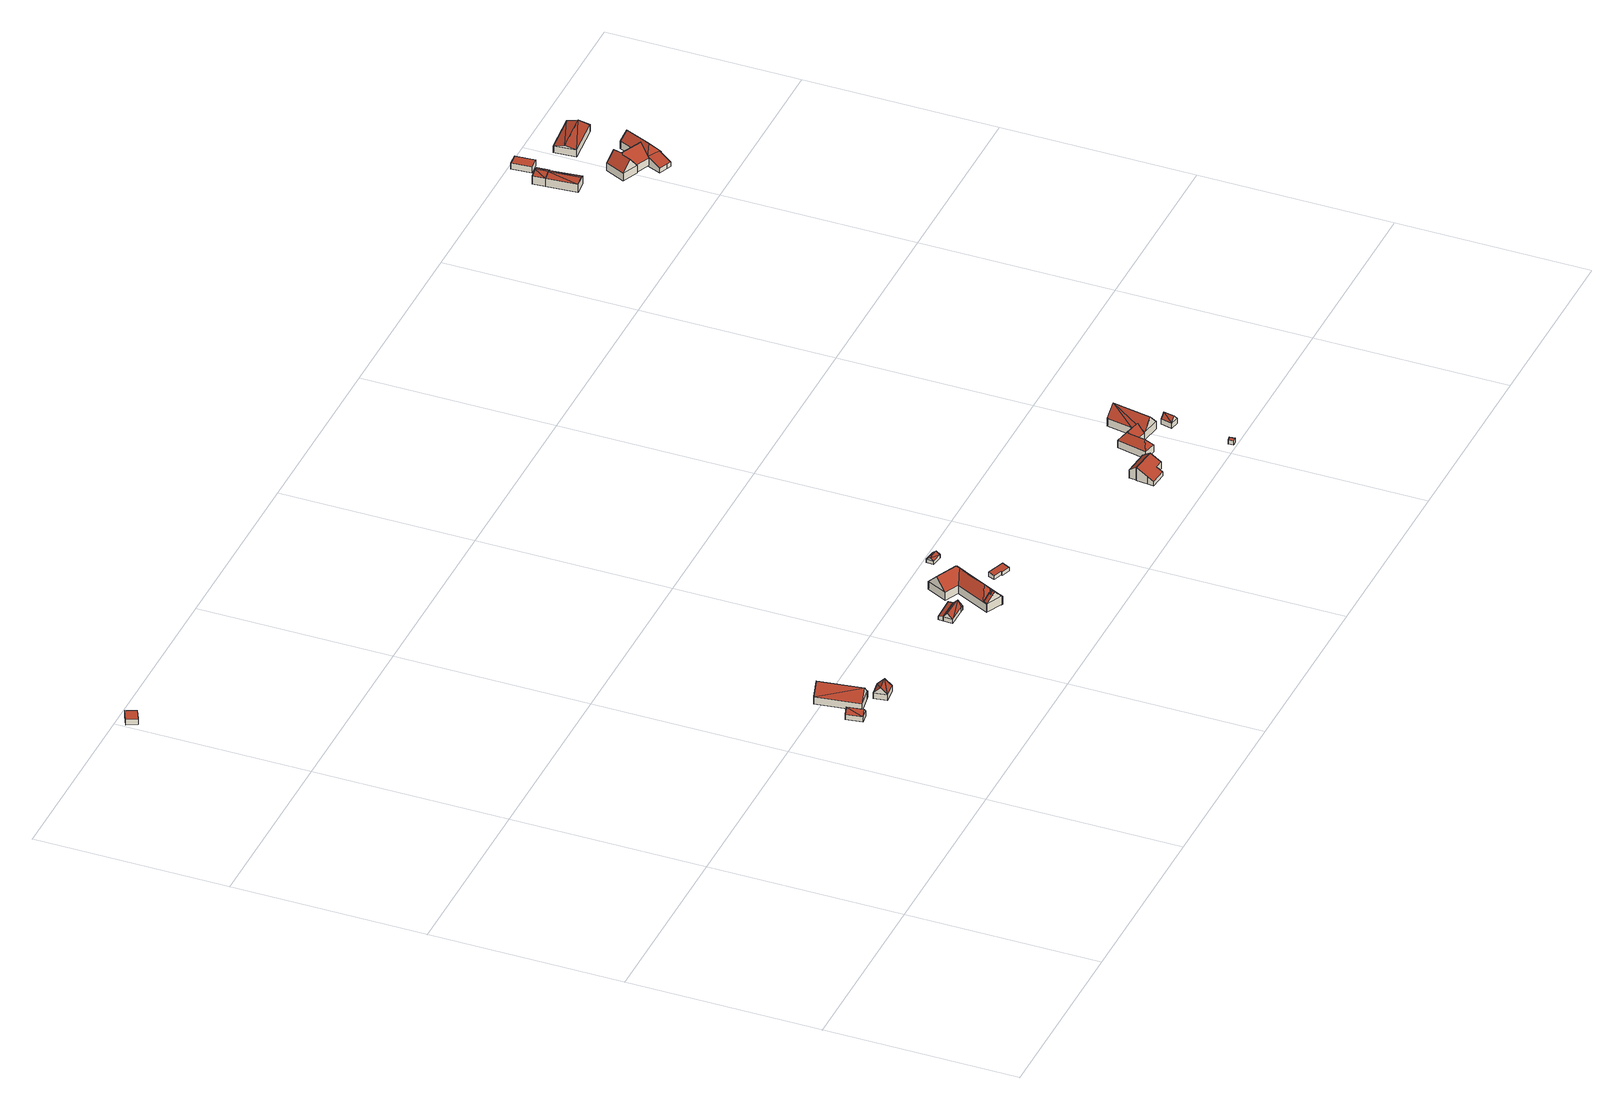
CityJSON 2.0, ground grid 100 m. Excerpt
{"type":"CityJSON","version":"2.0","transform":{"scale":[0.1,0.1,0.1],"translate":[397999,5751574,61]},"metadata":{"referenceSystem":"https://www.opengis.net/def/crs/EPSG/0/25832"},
"CityObjects":{
"building1":{"type":"Building","attributes":{"Gemeindeschluessel":"05515000","Geometrietyp2DReferenz":"3000","function":"31001_2600","roofType":"1000","measuredHeight":3.11},"address":[{"country":"Germany","locality":"Münster","thoroughfareNumber":"54a","thoroughfareName":"Steinbrede"}],"geometry":[{"type":"Solid","lod":"2","boundaries":[[[[0,1,2,3]],[[4,5,1,0]],[[6,7,5,4]],[[3,2,7,6]],[[4,0,3,6]],[[1,5,7,2]]]],"semantics":{"surfaces":[{"type":"WallSurface"},{"type":"RoofSurface"},{"type":"GroundSurface"}],"values":[[0,0,0,0,1,2]]}}]},
"building2":{"type":"Building","attributes":{"Gemeindeschluessel":"05515000","Geometrietyp2DReferenz":"3000","function":"31001_1310","roofType":"3100","measuredHeight":5.47},"geometry":[{"type":"Solid","lod":"2","boundaries":[[[[8,9,10,11]],[[12,13,9,8]],[[14,15,13,12]],[[11,10,15,14]],[[8,16,12]],[[14,17,11]],[[11,17,16]],[[16,8,11]],[[17,14,12]],[[12,16,17]],[[9,13,15,10]]]],"semantics":{"surfaces":[{"type":"WallSurface"},{"type":"RoofSurface"},{"type":"GroundSurface"}],"values":[[0,0,0,0,0,0,1,1,1,1,2]]}}]},
"building3":{"type":"Building","attributes":{"Gemeindeschluessel":"05515000","Geometrietyp2DReferenz":"3000","function":"31001_1000"},"address":[{"country":"Germany","locality":"Münster","thoroughfareNumber":"190","thoroughfareName":"Niederort"},{"country":"Germany","locality":"Münster","thoroughfareNumber":"190a","thoroughfareName":"Niederort"}],"children":["building3-1","building3-2"]},
"building3-1":{"type":"BuildingPart","attributes":{"roofType":"2100","measuredHeight":4.31},"parents":["building3"],"geometry":[{"type":"Solid","lod":"2","boundaries":[[[[18,19,20,21,22]],[[23,24,19,18]],[[25,26,27,24,23]],[[23,18,22,25]],[[19,24,27,20]],[[26,25,22,21]],[[20,27,26,21]]]],"semantics":{"surfaces":[{"type":"WallSurface"},{"type":"RoofSurface"},{"type":"GroundSurface"},{"type":"ClosureSurface"}],"values":[[0,0,0,1,2,0,3]]}}]},
"building3-2":{"type":"BuildingPart","attributes":{"roofType":"3100","measuredHeight":9.64},"parents":["building3"],"geometry":[{"type":"Solid","lod":"2","boundaries":[[[[28,29,27,26]],[[30,31,29,28]],[[32,33,31,30]],[[21,20,33,32]],[[21,32,34,26]],[[35,26,34]],[[34,30,35]],[[28,35,30]],[[32,30,34]],[[35,28,26]],[[27,29,31,33,20]],[[20,21,26,27]]]],"semantics":{"surfaces":[{"type":"WallSurface"},{"type":"RoofSurface"},{"type":"GroundSurface"},{"type":"ClosureSurface"}],"values":[[0,0,0,0,1,1,1,1,0,0,2,3]]}}]},
"building4":{"type":"Building","attributes":{"Gemeindeschluessel":"05515000","Geometrietyp2DReferenz":"3000","function":"31001_2460","roofType":"3100","measuredHeight":6.59},"geometry":[{"type":"Solid","lod":"2","boundaries":[[[[36,37,38,39]],[[40,41,37,36]],[[42,43,41,40]],[[39,38,43,42]],[[36,44,40]],[[42,45,39]],[[36,39,45]],[[45,44,36]],[[44,45,42]],[[42,40,44]],[[37,41,43,38]]]],"semantics":{"surfaces":[{"type":"WallSurface"},{"type":"RoofSurface"},{"type":"GroundSurface"}],"values":[[0,0,0,0,0,0,1,1,1,1,2]]}}]},
"building5":{"type":"Building","attributes":{"Gemeindeschluessel":"05515000","Geometrietyp2DReferenz":"3000","function":"31001_1310","roofType":"5000","measuredHeight":5.01},"geometry":[{"type":"Solid","lod":"2","boundaries":[[[[46,47,48,49]],[[50,51,47,46]],[[52,53,51,50]],[[54,55,53,52]],[[49,48,55,54]],[[46,49,56,57]],[[57,56,54]],[[57,54,52]],[[52,50,57]],[[54,56,49]],[[46,57,50]],[[47,51,53,55,48]]]],"semantics":{"surfaces":[{"type":"WallSurface"},{"type":"RoofSurface"},{"type":"GroundSurface"}],"values":[[0,0,0,0,0,1,1,1,1,0,0,2]]}}]},
"building6":{"type":"Building","attributes":{"Gemeindeschluessel":"05515000","Geometrietyp2DReferenz":"3000","function":"31001_1310","roofType":"2100","measuredHeight":2.56},"geometry":[{"type":"Solid","lod":"2","boundaries":[[[[58,59,48,60]],[[61,62,59,58]],[[63,47,62,61]],[[60,48,47,63]],[[61,58,60,63]],[[59,62,47,48]]]],"semantics":{"surfaces":[{"type":"WallSurface"},{"type":"RoofSurface"},{"type":"GroundSurface"}],"values":[[0,0,0,0,1,2]]}}]},
"building7":{"type":"Building","attributes":{"Gemeindeschluessel":"05515000","Geometrietyp2DReferenz":"3000","function":"51009_1610","roofType":"5000","measuredHeight":9.31},"geometry":[{"type":"Solid","lod":"2","boundaries":[[[[64,65,66,67]],[[68,69,65,64]],[[70,71,69,68]],[[72,73,71,70]],[[74,75,73,72]],[[67,66,75,74]],[[76,68,64,67,74,77]],[[70,76,77,72]],[[68,76,70]],[[72,77,74]],[[65,69,71,73,75,66]]]],"semantics":{"surfaces":[{"type":"WallSurface"},{"type":"RoofSurface"},{"type":"GroundSurface"}],"values":[[0,0,0,0,0,0,1,1,0,0,2]]}}]},
"building8":{"type":"Building","attributes":{"Gemeindeschluessel":"05515000","Geometrietyp2DReferenz":"3000","function":"31001_1000","roofType":"5000","measuredHeight":10.62},"address":[{"country":"Germany","locality":"Münster","thoroughfareNumber":"180","thoroughfareName":"Niederort"},{"country":"Germany","locality":"Münster","thoroughfareNumber":"180a","thoroughfareName":"Niederort"}],"geometry":[{"type":"Solid","lod":"2","boundaries":[[[[78,79,80,81]],[[82,83,79,78]],[[84,85,83,82]],[[86,87,85,84]],[[88,89,87,86]],[[90,91,89,88]],[[92,93,91,90]],[[94,95,93,92]],[[96,97,95,94]],[[98,99,97,96]],[[100,101,99,98]],[[102,103,101,100]],[[81,80,103,102]],[[104,105,102,100,106]],[[107,108,109,106,100,98,110]],[[98,96,110]],[[110,96,94,107]],[[108,107,94,92,111]],[[111,92,90,112]],[[112,90,88,113]],[[113,88,86,114]],[[86,84,114]],[[108,111,112,113,114,84,82,109]],[[106,109,82,78,104]],[[104,78,81,105]],[[81,102,105]],[[79,83,85,87,89,91,93,95,97,99,101,103,80]]]],"semantics":{"surfaces":[{"type":"WallSurface"},{"type":"RoofSurface"},{"type":"GroundSurface"}],"values":[[0,0,0,0,0,0,0,0,0,0,0,0,0,1,1,1,1,1,1,1,1,1,1,1,1,0,2]]}}]},
"building9":{"type":"Building","attributes":{"Gemeindeschluessel":"05515000","Geometrietyp2DReferenz":"3000","function":"31001_2460","roofType":"2100","measuredHeight":2.7},"geometry":[{"type":"Solid","lod":"2","boundaries":[[[[115,116,117,118]],[[119,120,116,115]],[[121,122,120,119]],[[123,124,122,121]],[[125,126,124,123]],[[118,117,126,125]],[[123,121,119,115,118,125]],[[116,120,122,124,126,117]]]],"semantics":{"surfaces":[{"type":"WallSurface"},{"type":"RoofSurface"},{"type":"GroundSurface"}],"values":[[0,0,0,0,0,0,1,2]]}}]},
"building10":{"type":"Building","attributes":{"Gemeindeschluessel":"05515000","Geometrietyp2DReferenz":"3000","function":"31001_1310","roofType":"3100","measuredHeight":3.4},"geometry":[{"type":"Solid","lod":"2","boundaries":[[[[127,128,129,130]],[[131,132,128,127]],[[133,134,132,131]],[[130,129,134,133]],[[127,135,131]],[[133,136,130]],[[135,127,130]],[[130,136,135]],[[131,135,136]],[[136,133,131]],[[128,132,134,129]]]],"semantics":{"surfaces":[{"type":"WallSurface"},{"type":"RoofSurface"},{"type":"GroundSurface"}],"values":[[0,0,0,0,0,0,1,1,1,1,2]]}}]},
"building11":{"type":"Building","attributes":{"Gemeindeschluessel":"05515000","Geometrietyp2DReferenz":"3000","function":"31001_2700","roofType":"2100","measuredHeight":7.24},"geometry":[{"type":"Solid","lod":"2","boundaries":[[[[137,138,139,140]],[[141,142,138,137]],[[143,144,142,141]],[[145,146,144,143]],[[147,148,146,145]],[[149,150,148,147]],[[140,139,150,149]],[[147,145,143,141,137,140,149]],[[138,142,144,146,148,150,139]]]],"semantics":{"surfaces":[{"type":"WallSurface"},{"type":"RoofSurface"},{"type":"GroundSurface"}],"values":[[0,0,0,0,0,0,0,1,2]]}}]},
"building12":{"type":"Building","attributes":{"Gemeindeschluessel":"05515000","Geometrietyp2DReferenz":"3000","function":"31001_2700","roofType":"2100","measuredHeight":7.12},"geometry":[{"type":"Solid","lod":"2","boundaries":[[[[145,151,152,153]],[[143,154,151,145]],[[155,156,154,143]],[[153,152,156,155]],[[143,145,153,155]],[[151,154,156,152]]]],"semantics":{"surfaces":[{"type":"WallSurface"},{"type":"RoofSurface"},{"type":"GroundSurface"}],"values":[[0,0,0,0,1,2]]}}]},
"building13":{"type":"Building","attributes":{"Gemeindeschluessel":"05515000","Geometrietyp2DReferenz":"3000","function":"31001_2700","roofType":"5000","measuredHeight":8.28},"geometry":[{"type":"Solid","lod":"2","boundaries":[[[[157,158,159,160]],[[161,162,158,157]],[[163,164,162,161]],[[165,166,164,163]],[[167,168,166,165]],[[160,159,168,167]],[[169,167,165,170]],[[171,170,165,163,172]],[[163,161,172]],[[172,161,157,171]],[[170,171,157,160,169]],[[160,167,169]],[[158,162,164,166,168,159]]]],"semantics":{"surfaces":[{"type":"WallSurface"},{"type":"RoofSurface"},{"type":"GroundSurface"}],"values":[[0,0,0,0,0,0,1,1,1,1,1,0,2]]}}]},
"building14":{"type":"Building","attributes":{"Gemeindeschluessel":"05515000","Geometrietyp2DReferenz":"3000","function":"31001_2500","roofType":"1000","measuredHeight":2.42},"address":[{"country":"Germany","locality":"Münster","thoroughfareNumber":"161a","thoroughfareName":"Niederort"}],"geometry":[{"type":"Solid","lod":"2","boundaries":[[[[173,174,175,176]],[[177,178,174,173]],[[179,180,178,177]],[[176,175,180,179]],[[177,173,176,179]],[[174,178,180,175]]]],"semantics":{"surfaces":[{"type":"WallSurface"},{"type":"RoofSurface"},{"type":"GroundSurface"}],"values":[[0,0,0,0,1,2]]}}]},
"building15":{"type":"Building","attributes":{"Gemeindeschluessel":"05515000","Geometrietyp2DReferenz":"3000","function":"31001_1000","roofType":"5000","measuredHeight":10.06},"address":[{"country":"Germany","locality":"Münster","thoroughfareNumber":"156","thoroughfareName":"Niederort"}],"geometry":[{"type":"Solid","lod":"2","boundaries":[[[[181,182,183,184]],[[185,186,182,181]],[[187,188,186,185]],[[189,190,188,187]],[[191,192,190,189]],[[184,183,192,191]],[[193,194,185,181]],[[193,184,191]],[[193,191,189,187]],[[194,193,187]],[[193,181,184]],[[194,187,185]],[[182,186,188,190,192,183]]]],"semantics":{"surfaces":[{"type":"WallSurface"},{"type":"RoofSurface"},{"type":"GroundSurface"}],"values":[[0,0,0,0,0,0,1,1,1,1,0,0,2]]}}]},
"building16":{"type":"Building","attributes":{"Gemeindeschluessel":"05515000","Geometrietyp2DReferenz":"3000","function":"31001_2700","roofType":"3100","measuredHeight":5.59},"geometry":[{"type":"Solid","lod":"2","boundaries":[[[[195,196,197,198]],[[199,200,196,195]],[[201,202,200,199]],[[198,197,202,201]],[[195,203,199]],[[201,204,198]],[[203,195,198]],[[198,204,203]],[[199,203,204]],[[204,201,199]],[[196,200,202,197]]]],"semantics":{"surfaces":[{"type":"WallSurface"},{"type":"RoofSurface"},{"type":"GroundSurface"}],"values":[[0,0,0,0,0,0,1,1,1,1,2]]}}]},
"building17":{"type":"Building","attributes":{"Gemeindeschluessel":"05515000","Geometrietyp2DReferenz":"3000","function":"31001_2700","roofType":"3100","measuredHeight":5.68},"geometry":[{"type":"Solid","lod":"2","boundaries":[[[[205,206,207,208]],[[209,210,206,205]],[[211,212,210,209]],[[208,207,212,211]],[[205,213,209]],[[211,214,208]],[[213,205,208]],[[208,214,213]],[[209,213,214]],[[214,211,209]],[[206,210,212,207]]]],"semantics":{"surfaces":[{"type":"WallSurface"},{"type":"RoofSurface"},{"type":"GroundSurface"}],"values":[[0,0,0,0,0,0,1,1,1,1,2]]}}]},
"building18":{"type":"Building","attributes":{"Gemeindeschluessel":"05515000","Geometrietyp2DReferenz":"3000","function":"31001_2700","roofType":"3100","measuredHeight":5.58},"geometry":[{"type":"Solid","lod":"2","boundaries":[[[[215,216,212,217]],[[218,219,216,215]],[[220,207,219,218]],[[217,212,207,220]],[[215,221,218]],[[220,222,217]],[[217,222,221]],[[221,215,217]],[[222,220,218]],[[218,221,222]],[[216,219,207,212]]]],"semantics":{"surfaces":[{"type":"WallSurface"},{"type":"RoofSurface"},{"type":"GroundSurface"}],"values":[[0,0,0,0,0,0,1,1,1,1,2]]}}]},
"building19":{"type":"Building","attributes":{"Gemeindeschluessel":"05515000","Geometrietyp2DReferenz":"3000","function":"51009_1610","roofType":"1000","measuredHeight":3.46},"geometry":[{"type":"Solid","lod":"2","boundaries":[[[[223,224,225,226]],[[227,228,224,223]],[[229,230,228,227]],[[226,225,230,229]],[[227,223,226,229]],[[224,228,230,225]]]],"semantics":{"surfaces":[{"type":"WallSurface"},{"type":"RoofSurface"},{"type":"GroundSurface"}],"values":[[0,0,0,0,1,2]]}}]},
"building20":{"type":"Building","attributes":{"name":"Austermann","Gemeindeschluessel":"05515000","Geometrietyp2DReferenz":"3000","function":"31001_1100","roofType":"5000","measuredHeight":10.88},"address":[{"country":"Germany","locality":"Münster","thoroughfareNumber":"17","thoroughfareName":"Tweehues"}],"geometry":[{"type":"Solid","lod":"2","boundaries":[[[[231,232,233,234]],[[235,236,232,231]],[[237,238,236,235]],[[239,240,238,237]],[[241,242,240,239]],[[243,244,242,241]],[[245,246,244,243]],[[234,233,246,245]],[[247,245,243,248]],[[249,248,243,241,250]],[[241,239,250]],[[249,250,239,237,251]],[[251,237,235,252]],[[235,231,252]],[[248,249,251,252,231,234,247]],[[234,245,247]],[[232,236,238,240,242,244,246,233]]]],"semantics":{"surfaces":[{"type":"WallSurface"},{"type":"RoofSurface"},{"type":"GroundSurface"}],"values":[[0,0,0,0,0,0,0,0,1,1,0,1,1,0,1,0,2]]}}]},
"building21":{"type":"Building","attributes":{"Gemeindeschluessel":"05515000","Geometrietyp2DReferenz":"3000","function":"31001_2700"},"children":["building21-1","building21-2"]},
"building21-1":{"type":"BuildingPart","attributes":{"roofType":"5000","measuredHeight":8.71},"parents":["building21"],"geometry":[{"type":"Solid","lod":"2","boundaries":[[[[253,254,255,256]],[[257,258,254,253]],[[259,260,258,257]],[[261,262,260,259]],[[263,264,262,261]],[[265,266,264,263]],[[267,268,269,270]],[[271,272,268,267]],[[256,255,272,271]],[[265,263,273,270]],[[261,259,257,253,273,263]],[[256,271,267,270,273,253]],[[254,258,260,262,264,266,269,268,272,255]],[[266,265,270,269]]]],"semantics":{"surfaces":[{"type":"WallSurface"},{"type":"RoofSurface"},{"type":"GroundSurface"},{"type":"ClosureSurface"}],"values":[[0,0,0,0,0,0,0,0,0,1,1,1,2,3]]}}]},
"building21-2":{"type":"BuildingPart","attributes":{"roofType":"2100","measuredHeight":5.36},"parents":["building21"],"geometry":[{"type":"Solid","lod":"2","boundaries":[[[[274,275,266,265,276]],[[277,278,275,274]],[[279,280,278,277]],[[281,282,280,279]],[[283,268,282,281]],[[281,279,277,274,276,283]],[[275,278,280,282,268,269,266]],[[265,270,269,268,283,276]],[[266,269,270,265]]]],"semantics":{"surfaces":[{"type":"WallSurface"},{"type":"RoofSurface"},{"type":"GroundSurface"},{"type":"ClosureSurface"}],"values":[[0,0,0,0,0,1,2,0,3]]}}]},
"building22":{"type":"Building","attributes":{"Gemeindeschluessel":"05515000","Geometrietyp2DReferenz":"3000","function":"31001_2700","roofType":"3100","measuredHeight":5.43},"geometry":[{"type":"Solid","lod":"2","boundaries":[[[[284,285,286,287]],[[288,289,285,284]],[[290,291,289,288]],[[287,286,291,290]],[[284,292,288]],[[290,293,287]],[[293,292,284]],[[284,287,293]],[[290,288,292]],[[292,293,290]],[[285,289,291,286]]]],"semantics":{"surfaces":[{"type":"WallSurface"},{"type":"RoofSurface"},{"type":"GroundSurface"}],"values":[[0,0,0,0,0,0,1,1,1,1,2]]}}]}
},
"vertices":[
[26,3889,44],[26,3889,13],[90,3919,13],[90,3919,44],[1,3942,44],[1,3942,13],[65,3972,44],[65,3972,13],
[1334,850,36],[1334,850,7],[1347,764,7],[1347,764,36],[1386,858,36],[1386,858,7],[1399,773,36],[1399,773,7],[1360,854,62],[1373,768,62],
[1524,919,44],[1524,919,9],[1512,917,9],[1512,917,50],[1512,917,52],[1539,819,44],[1539,819,9],[1527,817,52],[1527,817,50],[1527,817,9],
[1426,801,50],[1426,801,9],[1391,1032,50],[1391,1032,9],[1492,1048,50],[1492,1048,9],[1442,1040,105],[1477,809,105],
[1549,722,40],[1549,722,9],[1628,734,9],[1628,734,40],[1538,791,40],[1538,791,9],[1617,804,40],[1617,804,9],[1543,757,75],[1622,769,75],
[2357,725,33],[2357,725,10],[2237,726,10],[2237,726,33],[2353,677,33],[2353,677,10],[2337,678,33],[2337,678,10],[2236,678,33],[2236,678,10],[2237,703,60],[2355,702,60],
[2237,752,29],[2237,752,10],[2237,726,36],[2366,754,28],[2366,754,10],[2357,725,36],
[2420,569,94],[2420,569,13],[2389,584,13],[2389,584,60],[2416,559,94],[2416,559,13],[2465,535,63],[2465,535,13],[2459,521,63],[2459,521,13],[2378,561,60],[2378,561,13],[2426,554,106],[2420,541,106],
[2608,810,57],[2608,810,12],[2443,887,12],[2443,887,57],[2556,706,57],[2556,706,12],[2464,519,57],[2464,519,12],[2459,521,57],[2459,521,12],[2465,535,57],[2465,535,12],[2416,559,57],[2416,559,12],[2420,569,57],[2420,569,12],[2389,584,57],[2389,584,12],[2378,561,57],[2378,561,12],[2374,563,57],[2374,563,12],[2464,745,57],[2464,745,12],[2390,779,57],[2390,779,12],[2526,782,118],[2416,833,118],[2531,768,108],[2388,587,59],[2452,609,108],[2492,689,108],[2377,564,59],[2461,583,88],[2456,574,88],[2469,536,60],[2462,522,59],
[2681,616,31],[2681,616,11],[2679,610,11],[2679,610,30],[2635,633,31],[2635,633,11],[2646,666,38],[2646,666,11],[2737,633,38],[2737,633,11],[2724,594,30],[2724,594,11],
[2694,970,35],[2694,970,15],[2634,977,15],[2634,977,35],[2690,930,35],[2690,930,15],[2630,936,35],[2630,936,15],[2692,950,48],[2632,957,48],
[3619,232,29],[3619,232,6],[3709,223,6],[3709,223,29],[3622,264,46],[3622,264,6],[3628,324,79],[3628,324,6],[3763,310,79],[3763,310,6],[3757,250,46],[3757,250,6],[3712,255,46],[3712,255,6],
[3763,310,8],[3768,349,8],[3768,349,52],[3628,324,8],[3632,362,52],[3632,362,8],
[3881,421,51],[3881,421,10],[3933,411,10],[3933,411,51],[3865,334,51],[3865,334,10],[3799,346,51],[3799,346,10],[3832,502,51],[3832,502,10],[3945,481,51],[3945,481,10],[3939,446,93],[3859,461,93],[3856,458,89],[3838,369,90],
[4060,9,34],[4060,9,9],[4082,12,9],[4082,12,34],[4057,36,34],[4057,36,9],[4079,39,34],[4079,39,9],
[4071,593,57],[4071,593,14],[3970,612,14],[3970,612,57],[4033,390,57],[4033,390,14],[3932,408,57],[3932,408,14],[3933,411,57],[3933,411,14],[3945,481,57],[3945,481,14],[4020,602,115],[3982,399,115],
[4078,385,43],[4078,385,14],[4067,326,14],[4067,326,43],[4124,376,43],[4124,376,14],[4113,317,43],[4113,317,14],[4101,380,70],[4090,322,70],
[4836,3627,49],[4836,3627,4],[4821,3787,4],[4821,3787,49],[4766,3621,49],[4766,3621,4],[4752,3781,49],[4752,3781,4],[4809,3624,61],[4795,3785,61],
[4746,3845,50],[4746,3845,4],[4752,3781,50],[4816,3852,50],[4816,3852,4],[4821,3787,50],[4788,3849,60],[4794,3785,60],
[4877,3988,39],[4877,3988,5],[4816,3983,5],[4816,3983,39],[4886,3886,39],[4886,3886,5],[4826,3880,39],[4826,3880,5],
[4978,3565,47],[4978,3565,4],[4931,3462,4],[4931,3462,47],[5061,3528,47],[5061,3528,4],[5061,3526,47],[5061,3526,4],[5134,3494,47],[5134,3494,4],[5089,3398,47],[5089,3398,4],[5018,3430,47],[5018,3430,4],[5015,3424,47],[5015,3424,4],[4973,3443,104],[4995,3491,104],[5004,3494,112],[5111,3446,112],[5002,3498,109],[5019,3547,103],
[5206,3557,88],[5206,3557,1],[5169,3574,1],[5169,3574,45],[5243,3541,45],[5243,3541,1],[5208,3458,44],[5208,3458,1],[5207,3459,45],[5207,3459,1],[5166,3365,44],[5166,3365,1],[5156,3370,44],[5156,3370,1],[5092,3404,43],[5092,3404,1],[5093,3404,1],[5093,3404,44],[5134,3494,45],[5134,3494,1],[5145,3419,88],
[5125,3301,27],[5125,3301,1],[5156,3370,53],[5106,3311,27],[5106,3311,1],[5060,3331,27],[5060,3331,1],[5089,3398,52],[5089,3398,1],[5092,3404,55],
[5223,3868,46],[5223,3868,7],[5011,3848,7],[5011,3848,46],[5234,3755,46],[5234,3755,7],[5022,3735,46],[5022,3735,7],[5229,3812,61],[5017,3792,61]
]}
